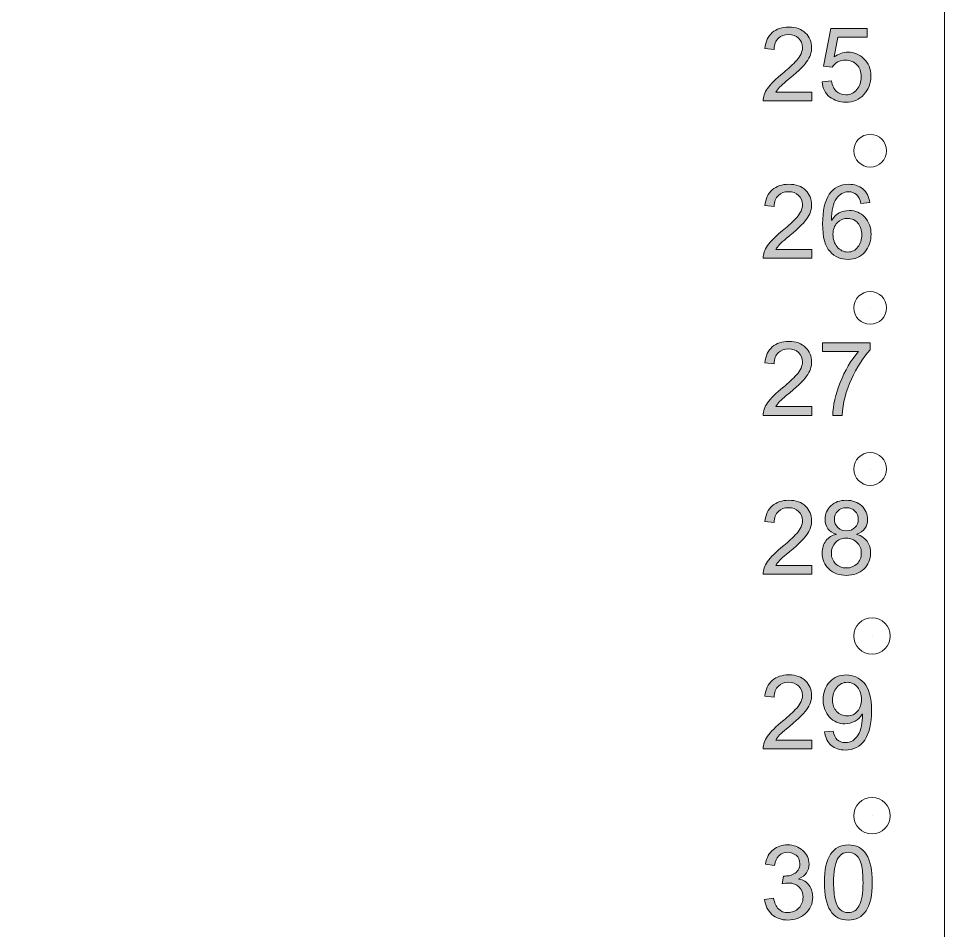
# Model space of a CAD drawing. Header units: inches. Extents: x -20 to 181, y -159 to -38.
# Drawn here: x 60.04 to 85.48, y -91.3 to -66.24 of the extents above; entities that cross this region are included whole.
import ezdxf

# ---------------------------------------------------------------- set-up
doc = ezdxf.new("R2010")
doc.units = ezdxf.units.IN
doc.header["$MEASUREMENT"] = 0
doc.layers.add('GRAPHIC', color=7, linetype='Continuous')
doc.layers.add('TEXT_NEUTRAL', color=7, linetype='Continuous')

# ---------------------------------------------------------------- blocks, each defined once
blk = doc.blocks.new('block 68')
at = {"layer": 'GRAPHIC', "lineweight": 0}
blk.add_lwpolyline([(83.437, -74.194), (83.437, -74.194)], dxfattribs=at)
blk.add_open_spline([(82.987, -74.194), (82.987, -73.946), (83.188, -73.745), (83.437, -73.745), (83.685, -73.745), (83.887, -73.946), (83.887, -74.194), (83.887, -74.443), (83.685, -74.644), (83.437, -74.644), (83.188, -74.644), (82.987, -74.443), (82.987, -74.194)], degree=3, knots=[0, 0, 0, 0, 1, 1, 1, 2, 2, 2, 3, 3, 3, 4, 4, 4, 4], dxfattribs=at)
blk = doc.blocks.new('block 69')
at = {"layer": 'GRAPHIC', "lineweight": 0}
blk.add_lwpolyline([(83.437, -69.876), (83.437, -69.876)], dxfattribs=at)
blk.add_open_spline([(82.987, -69.876), (82.987, -69.627), (83.188, -69.426), (83.437, -69.426), (83.685, -69.426), (83.887, -69.627), (83.887, -69.876), (83.887, -70.124), (83.685, -70.326), (83.437, -70.326), (83.188, -70.326), (82.987, -70.124), (82.987, -69.876)], degree=3, knots=[0, 0, 0, 0, 1, 1, 1, 2, 2, 2, 3, 3, 3, 4, 4, 4, 4], dxfattribs=at)
blk = doc.blocks.new('block 83')
at = {"layer": 'GRAPHIC', "lineweight": 0}
blk.add_lwpolyline([(83.437, -78.621), (83.437, -78.621)], dxfattribs=at)
blk.add_open_spline([(82.987, -78.621), (82.987, -78.373), (83.188, -78.171), (83.437, -78.171), (83.685, -78.171), (83.887, -78.373), (83.887, -78.621), (83.887, -78.87), (83.685, -79.071), (83.437, -79.071), (83.188, -79.071), (82.987, -78.87), (82.987, -78.621)], degree=3, knots=[0, 0, 0, 0, 1, 1, 1, 2, 2, 2, 3, 3, 3, 4, 4, 4, 4], dxfattribs=at)
blk = doc.blocks.new('block 84')
at = {"layer": 'GRAPHIC', "lineweight": 0}
blk.add_lwpolyline([(83.487, -83.208), (83.487, -83.208)], dxfattribs=at)
blk.add_open_spline([(82.987, -83.208), (82.987, -82.932), (83.211, -82.708), (83.487, -82.708), (83.763, -82.708), (83.987, -82.932), (83.987, -83.208), (83.987, -83.484), (83.763, -83.708), (83.487, -83.708), (83.211, -83.708), (82.987, -83.484), (82.987, -83.208)], degree=3, knots=[0, 0, 0, 0, 1, 1, 1, 2, 2, 2, 3, 3, 3, 4, 4, 4, 4], dxfattribs=at)
blk = doc.blocks.new('block 85')
at = {"layer": 'GRAPHIC', "lineweight": 0}
blk.add_lwpolyline([(83.487, -88.147), (83.487, -88.147)], dxfattribs=at)
blk.add_open_spline([(82.987, -88.147), (82.987, -87.871), (83.211, -87.647), (83.487, -87.647), (83.763, -87.647), (83.987, -87.871), (83.987, -88.147), (83.987, -88.423), (83.763, -88.647), (83.487, -88.647), (83.211, -88.647), (82.987, -88.423), (82.987, -88.147)], degree=3, knots=[0, 0, 0, 0, 1, 1, 1, 2, 2, 2, 3, 3, 3, 4, 4, 4, 4], dxfattribs=at)
blk = doc.blocks.new('block 111')
at = {"layer": 'GRAPHIC', "lineweight": 0}
blk.add_lwpolyline([(5.735, -40.715), (85.478, -40.715), (85.478, -138.459), (5.735, -138.459), (5.735, -40.715)], dxfattribs=at)
blk = doc.blocks.new('block 178')
at = {"layer": 'TEXT_NEUTRAL', "true_color": 0x1b1b19}
h = blk.add_hatch(color=250, dxfattribs=at)
h.dxf.hatch_style = 2
edge = h.paths.add_edge_path()
edge.add_spline(control_points=[(81.835, -81.51), (81.835, -81.51), (80.497, -81.51), (80.497, -81.51), (80.497, -81.396), (80.537, -81.28), (80.616, -81.164), (80.695, -81.047), (80.844, -80.901), (81.062, -80.726), (81.195, -80.619), (81.314, -80.507), (81.419, -80.39), (81.523, -80.273), (81.576, -80.155), (81.576, -80.037), (81.576, -79.935), (81.54, -79.85), (81.468, -79.784), (81.395, -79.717), (81.304, -79.684), (81.194, -79.684), (81.083, -79.684), (80.99, -79.718), (80.914, -79.787), (80.839, -79.855), (80.801, -79.957), (80.8, -80.093), (80.8, -80.093), (80.545, -80.064), (80.545, -80.064), (80.561, -79.875), (80.628, -79.73), (80.747, -79.63), (80.866, -79.53), (81.017, -79.48), (81.2, -79.48), (81.398, -79.48), (81.552, -79.535), (81.663, -79.645), (81.774, -79.754), (81.829, -79.887), (81.829, -80.042), (81.829, -80.172), (81.783, -80.303), (81.689, -80.436), (81.596, -80.568), (81.41, -80.746), (81.132, -80.968), (80.986, -81.085), (80.889, -81.185), (80.841, -81.27), (80.841, -81.27), (81.835, -81.27), (81.835, -81.27), (81.835, -81.27), (81.835, -81.51), (81.835, -81.51)], knot_values=[0, 0, 0, 0, 1, 1, 1, 2, 2, 2, 3, 3, 3, 4, 4, 4, 5, 5, 5, 6, 6, 6, 7, 7, 7, 8, 8, 8, 9, 9, 9, 10, 10, 10, 11, 11, 11, 12, 12, 12, 13, 13, 13, 14, 14, 14, 15, 15, 15, 16, 16, 16, 17, 17, 17, 18, 18, 18, 19, 19, 19, 19], degree=3, periodic=1)
h = blk.add_hatch(color=250, dxfattribs=at)
h.dxf.hatch_style = 2
edge = h.paths.add_edge_path()
edge.add_spline(control_points=[(83.069, -80.417), (83.321, -80.498), (83.448, -80.67), (83.448, -80.934), (83.448, -81.107), (83.386, -81.253), (83.262, -81.369), (83.138, -81.486), (82.978, -81.544), (82.783, -81.544), (82.587, -81.544), (82.427, -81.485), (82.303, -81.368), (82.179, -81.25), (82.118, -81.103), (82.118, -80.925), (82.118, -80.798), (82.152, -80.686), (82.222, -80.591), (82.291, -80.495), (82.385, -80.437), (82.502, -80.417), (82.502, -80.417), (82.502, -80.411), (82.502, -80.411), (82.3, -80.349), (82.199, -80.213), (82.199, -80.002), (82.199, -79.853), (82.252, -79.729), (82.359, -79.629), (82.465, -79.53), (82.605, -79.48), (82.778, -79.48), (82.953, -79.48), (83.095, -79.531), (83.203, -79.634), (83.311, -79.737), (83.365, -79.862), (83.365, -80.008), (83.365, -80.206), (83.266, -80.341), (83.069, -80.411), (83.069, -80.411), (83.069, -80.417), (83.069, -80.417)], knot_values=[0, 0, 0, 0, 1, 1, 1, 2, 2, 2, 3, 3, 3, 4, 4, 4, 5, 5, 5, 6, 6, 6, 7, 7, 7, 8, 8, 8, 9, 9, 9, 10, 10, 10, 11, 11, 11, 12, 12, 12, 13, 13, 13, 14, 14, 14, 15, 15, 15, 15], degree=3, periodic=1)
edge = h.paths.add_edge_path()
edge.add_spline(control_points=[(82.783, -81.34), (82.9, -81.34), (82.997, -81.303), (83.076, -81.227), (83.154, -81.152), (83.193, -81.054), (83.193, -80.934), (83.193, -80.813), (83.152, -80.715), (83.072, -80.637), (82.992, -80.56), (82.894, -80.522), (82.778, -80.522), (82.657, -80.522), (82.56, -80.561), (82.484, -80.641), (82.409, -80.72), (82.371, -80.816), (82.371, -80.928), (82.371, -81.045), (82.41, -81.143), (82.488, -81.222), (82.565, -81.301), (82.664, -81.34), (82.783, -81.34)], knot_values=[0, 0, 0, 0, 1, 1, 1, 2, 2, 2, 3, 3, 3, 4, 4, 4, 5, 5, 5, 6, 6, 6, 7, 7, 7, 8, 8, 8, 8], degree=3, periodic=1)
edge = h.paths.add_edge_path()
edge.add_spline(control_points=[(82.783, -80.319), (82.876, -80.319), (82.954, -80.29), (83.017, -80.23), (83.08, -80.171), (83.111, -80.097), (83.111, -80.008), (83.111, -79.917), (83.079, -79.84), (83.016, -79.778), (82.952, -79.715), (82.873, -79.684), (82.781, -79.684), (82.686, -79.684), (82.608, -79.715), (82.546, -79.776), (82.485, -79.838), (82.454, -79.91), (82.454, -79.994), (82.454, -80.094), (82.486, -80.173), (82.549, -80.232), (82.613, -80.29), (82.691, -80.319), (82.783, -80.319)], knot_values=[0, 0, 0, 0, 1, 1, 1, 2, 2, 2, 3, 3, 3, 4, 4, 4, 5, 5, 5, 6, 6, 6, 7, 7, 7, 8, 8, 8, 8], degree=3, periodic=1)
at = {"layer": 'TEXT_NEUTRAL', "lineweight": 0}
for points, knots in [([(81.835, -81.51), (81.835, -81.51), (80.497, -81.51), (80.497, -81.51), (80.497, -81.396), (80.537, -81.28), (80.616, -81.164), (80.695, -81.047), (80.844, -80.901), (81.062, -80.726), (81.195, -80.619), (81.314, -80.507), (81.419, -80.39), (81.523, -80.273), (81.576, -80.155), (81.576, -80.037), (81.576, -79.935), (81.54, -79.85), (81.468, -79.784), (81.395, -79.717), (81.304, -79.684), (81.194, -79.684), (81.083, -79.684), (80.99, -79.718), (80.914, -79.787), (80.839, -79.855), (80.801, -79.957), (80.8, -80.093), (80.8, -80.093), (80.545, -80.064), (80.545, -80.064), (80.561, -79.875), (80.628, -79.73), (80.747, -79.63), (80.866, -79.53), (81.017, -79.48), (81.2, -79.48), (81.398, -79.48), (81.552, -79.535), (81.663, -79.645), (81.774, -79.754), (81.829, -79.887), (81.829, -80.042), (81.829, -80.172), (81.783, -80.303), (81.689, -80.436), (81.596, -80.568), (81.41, -80.746), (81.132, -80.968), (80.986, -81.085), (80.889, -81.185), (80.841, -81.27), (80.841, -81.27), (81.835, -81.27), (81.835, -81.27), (81.835, -81.27), (81.835, -81.51), (81.835, -81.51)], [0, 0, 0, 0, 1, 1, 1, 2, 2, 2, 3, 3, 3, 4, 4, 4, 5, 5, 5, 6, 6, 6, 7, 7, 7, 8, 8, 8, 9, 9, 9, 10, 10, 10, 11, 11, 11, 12, 12, 12, 13, 13, 13, 14, 14, 14, 15, 15, 15, 16, 16, 16, 17, 17, 17, 18, 18, 18, 19, 19, 19, 19]), ([(83.069, -80.417), (83.321, -80.498), (83.448, -80.67), (83.448, -80.934), (83.448, -81.107), (83.386, -81.253), (83.262, -81.369), (83.138, -81.486), (82.978, -81.544), (82.783, -81.544), (82.587, -81.544), (82.427, -81.485), (82.303, -81.368), (82.179, -81.25), (82.118, -81.103), (82.118, -80.925), (82.118, -80.798), (82.152, -80.686), (82.222, -80.591), (82.291, -80.495), (82.385, -80.437), (82.502, -80.417), (82.502, -80.417), (82.502, -80.411), (82.502, -80.411), (82.3, -80.349), (82.199, -80.213), (82.199, -80.002), (82.199, -79.853), (82.252, -79.729), (82.359, -79.629), (82.465, -79.53), (82.605, -79.48), (82.778, -79.48), (82.953, -79.48), (83.095, -79.531), (83.203, -79.634), (83.311, -79.737), (83.365, -79.862), (83.365, -80.008), (83.365, -80.206), (83.266, -80.341), (83.069, -80.411), (83.069, -80.411), (83.069, -80.417), (83.069, -80.417)], [0, 0, 0, 0, 1, 1, 1, 2, 2, 2, 3, 3, 3, 4, 4, 4, 5, 5, 5, 6, 6, 6, 7, 7, 7, 8, 8, 8, 9, 9, 9, 10, 10, 10, 11, 11, 11, 12, 12, 12, 13, 13, 13, 14, 14, 14, 15, 15, 15, 15]), ([(82.783, -80.319), (82.876, -80.319), (82.954, -80.29), (83.017, -80.23), (83.08, -80.171), (83.111, -80.097), (83.111, -80.008), (83.111, -79.917), (83.079, -79.84), (83.016, -79.778), (82.952, -79.715), (82.873, -79.684), (82.781, -79.684), (82.686, -79.684), (82.608, -79.715), (82.546, -79.776), (82.485, -79.838), (82.454, -79.91), (82.454, -79.994), (82.454, -80.094), (82.486, -80.173), (82.549, -80.232), (82.613, -80.29), (82.691, -80.319), (82.783, -80.319)], [0, 0, 0, 0, 1, 1, 1, 2, 2, 2, 3, 3, 3, 4, 4, 4, 5, 5, 5, 6, 6, 6, 7, 7, 7, 8, 8, 8, 8]), ([(82.783, -81.34), (82.9, -81.34), (82.997, -81.303), (83.076, -81.227), (83.154, -81.152), (83.193, -81.054), (83.193, -80.934), (83.193, -80.813), (83.152, -80.715), (83.072, -80.637), (82.992, -80.56), (82.894, -80.522), (82.778, -80.522), (82.657, -80.522), (82.56, -80.561), (82.484, -80.641), (82.409, -80.72), (82.371, -80.816), (82.371, -80.928), (82.371, -81.045), (82.41, -81.143), (82.488, -81.222), (82.565, -81.301), (82.664, -81.34), (82.783, -81.34)], [0, 0, 0, 0, 1, 1, 1, 2, 2, 2, 3, 3, 3, 4, 4, 4, 5, 5, 5, 6, 6, 6, 7, 7, 7, 8, 8, 8, 8])]:
    blk.add_open_spline(points, degree=3, knots=knots, dxfattribs=at)
blk = doc.blocks.new('block 180')
at = {"layer": 'TEXT_NEUTRAL', "true_color": 0x1b1b19}
h = blk.add_hatch(color=250, dxfattribs=at)
h.dxf.hatch_style = 2
edge = h.paths.add_edge_path()
edge.add_spline(control_points=[(81.835, -77.147), (81.835, -77.147), (80.497, -77.147), (80.497, -77.147), (80.497, -77.033), (80.537, -76.918), (80.616, -76.801), (80.695, -76.684), (80.844, -76.538), (81.062, -76.363), (81.195, -76.256), (81.314, -76.144), (81.419, -76.027), (81.523, -75.91), (81.576, -75.792), (81.576, -75.674), (81.576, -75.572), (81.54, -75.488), (81.468, -75.421), (81.395, -75.354), (81.304, -75.321), (81.194, -75.321), (81.083, -75.321), (80.99, -75.355), (80.914, -75.424), (80.839, -75.492), (80.801, -75.594), (80.8, -75.73), (80.8, -75.73), (80.545, -75.701), (80.545, -75.701), (80.561, -75.512), (80.628, -75.367), (80.747, -75.267), (80.866, -75.167), (81.017, -75.117), (81.2, -75.117), (81.398, -75.117), (81.552, -75.172), (81.663, -75.282), (81.774, -75.391), (81.829, -75.524), (81.829, -75.679), (81.829, -75.809), (81.783, -75.94), (81.689, -76.073), (81.596, -76.206), (81.41, -76.383), (81.132, -76.605), (80.986, -76.722), (80.889, -76.823), (80.841, -76.907), (80.841, -76.907), (81.835, -76.907), (81.835, -76.907), (81.835, -76.907), (81.835, -77.147), (81.835, -77.147)], knot_values=[0, 0, 0, 0, 1, 1, 1, 2, 2, 2, 3, 3, 3, 4, 4, 4, 5, 5, 5, 6, 6, 6, 7, 7, 7, 8, 8, 8, 9, 9, 9, 10, 10, 10, 11, 11, 11, 12, 12, 12, 13, 13, 13, 14, 14, 14, 15, 15, 15, 16, 16, 16, 17, 17, 17, 18, 18, 18, 19, 19, 19, 19], degree=3, periodic=1)
h = blk.add_hatch(color=250, dxfattribs=at)
h.dxf.hatch_style = 2
edge = h.paths.add_edge_path()
edge.add_spline(control_points=[(83.435, -75.346), (83.236, -75.564), (83.065, -75.833), (82.919, -76.153), (82.774, -76.474), (82.689, -76.805), (82.663, -77.147), (82.663, -77.147), (82.409, -77.147), (82.409, -77.147), (82.416, -76.872), (82.484, -76.571), (82.613, -76.242), (82.742, -75.914), (82.909, -75.631), (83.115, -75.394), (83.115, -75.394), (82.127, -75.394), (82.127, -75.394), (82.127, -75.394), (82.127, -75.154), (82.127, -75.154), (82.127, -75.154), (83.435, -75.154), (83.435, -75.154), (83.435, -75.154), (83.435, -75.346), (83.435, -75.346)], knot_values=[0, 0, 0, 0, 1, 1, 1, 2, 2, 2, 3, 3, 3, 4, 4, 4, 5, 5, 5, 6, 6, 6, 7, 7, 7, 8, 8, 8, 9, 9, 9, 9], degree=3, periodic=1)
at = {"layer": 'TEXT_NEUTRAL', "lineweight": 0}
for points, knots in [([(81.835, -77.147), (81.835, -77.147), (80.497, -77.147), (80.497, -77.147), (80.497, -77.033), (80.537, -76.918), (80.616, -76.801), (80.695, -76.684), (80.844, -76.538), (81.062, -76.363), (81.195, -76.256), (81.314, -76.144), (81.419, -76.027), (81.523, -75.91), (81.576, -75.792), (81.576, -75.674), (81.576, -75.572), (81.54, -75.488), (81.468, -75.421), (81.395, -75.354), (81.304, -75.321), (81.194, -75.321), (81.083, -75.321), (80.99, -75.355), (80.914, -75.424), (80.839, -75.492), (80.801, -75.594), (80.8, -75.73), (80.8, -75.73), (80.545, -75.701), (80.545, -75.701), (80.561, -75.512), (80.628, -75.367), (80.747, -75.267), (80.866, -75.167), (81.017, -75.117), (81.2, -75.117), (81.398, -75.117), (81.552, -75.172), (81.663, -75.282), (81.774, -75.391), (81.829, -75.524), (81.829, -75.679), (81.829, -75.809), (81.783, -75.94), (81.689, -76.073), (81.596, -76.206), (81.41, -76.383), (81.132, -76.605), (80.986, -76.722), (80.889, -76.823), (80.841, -76.907), (80.841, -76.907), (81.835, -76.907), (81.835, -76.907), (81.835, -76.907), (81.835, -77.147), (81.835, -77.147)], [0, 0, 0, 0, 1, 1, 1, 2, 2, 2, 3, 3, 3, 4, 4, 4, 5, 5, 5, 6, 6, 6, 7, 7, 7, 8, 8, 8, 9, 9, 9, 10, 10, 10, 11, 11, 11, 12, 12, 12, 13, 13, 13, 14, 14, 14, 15, 15, 15, 16, 16, 16, 17, 17, 17, 18, 18, 18, 19, 19, 19, 19]), ([(83.435, -75.346), (83.236, -75.564), (83.065, -75.833), (82.919, -76.153), (82.774, -76.474), (82.689, -76.805), (82.663, -77.147), (82.663, -77.147), (82.409, -77.147), (82.409, -77.147), (82.416, -76.872), (82.484, -76.571), (82.613, -76.242), (82.742, -75.914), (82.909, -75.631), (83.115, -75.394), (83.115, -75.394), (82.127, -75.394), (82.127, -75.394), (82.127, -75.394), (82.127, -75.154), (82.127, -75.154), (82.127, -75.154), (83.435, -75.154), (83.435, -75.154), (83.435, -75.154), (83.435, -75.346), (83.435, -75.346)], [0, 0, 0, 0, 1, 1, 1, 2, 2, 2, 3, 3, 3, 4, 4, 4, 5, 5, 5, 6, 6, 6, 7, 7, 7, 8, 8, 8, 9, 9, 9, 9])]:
    blk.add_open_spline(points, degree=3, knots=knots, dxfattribs=at)
blk = doc.blocks.new('block 181')
at = {"layer": 'TEXT_NEUTRAL', "true_color": 0x1b1b19}
h = blk.add_hatch(color=250, dxfattribs=at)
h.dxf.hatch_style = 2
edge = h.paths.add_edge_path()
edge.add_spline(control_points=[(81.835, -72.828), (81.835, -72.828), (80.497, -72.828), (80.497, -72.828), (80.497, -72.714), (80.537, -72.599), (80.616, -72.482), (80.695, -72.366), (80.844, -72.22), (81.062, -72.044), (81.195, -71.937), (81.314, -71.826), (81.419, -71.708), (81.523, -71.591), (81.576, -71.474), (81.576, -71.355), (81.576, -71.253), (81.54, -71.169), (81.468, -71.102), (81.395, -71.035), (81.304, -71.002), (81.194, -71.002), (81.083, -71.002), (80.99, -71.036), (80.914, -71.105), (80.839, -71.173), (80.801, -71.276), (80.8, -71.411), (80.8, -71.411), (80.545, -71.383), (80.545, -71.383), (80.561, -71.193), (80.628, -71.049), (80.747, -70.948), (80.866, -70.848), (81.017, -70.798), (81.2, -70.798), (81.398, -70.798), (81.552, -70.853), (81.663, -70.963), (81.774, -71.073), (81.829, -71.205), (81.829, -71.361), (81.829, -71.49), (81.783, -71.621), (81.689, -71.754), (81.596, -71.887), (81.41, -72.064), (81.132, -72.287), (80.986, -72.403), (80.889, -72.504), (80.841, -72.588), (80.841, -72.588), (81.835, -72.588), (81.835, -72.588), (81.835, -72.588), (81.835, -72.828), (81.835, -72.828)], knot_values=[0, 0, 0, 0, 1, 1, 1, 2, 2, 2, 3, 3, 3, 4, 4, 4, 5, 5, 5, 6, 6, 6, 7, 7, 7, 8, 8, 8, 9, 9, 9, 10, 10, 10, 11, 11, 11, 12, 12, 12, 13, 13, 13, 14, 14, 14, 15, 15, 15, 16, 16, 16, 17, 17, 17, 18, 18, 18, 19, 19, 19, 19], degree=3, periodic=1)
h = blk.add_hatch(color=250, dxfattribs=at)
h.dxf.hatch_style = 2
edge = h.paths.add_edge_path()
edge.add_spline(control_points=[(82.38, -71.786), (82.494, -71.608), (82.656, -71.519), (82.866, -71.519), (83.031, -71.519), (83.172, -71.58), (83.288, -71.702), (83.404, -71.824), (83.461, -71.981), (83.461, -72.171), (83.461, -72.363), (83.404, -72.526), (83.288, -72.661), (83.173, -72.795), (83.02, -72.863), (82.829, -72.863), (82.635, -72.863), (82.47, -72.791), (82.333, -72.648), (82.197, -72.504), (82.129, -72.249), (82.129, -71.883), (82.129, -71.523), (82.191, -71.252), (82.314, -71.07), (82.438, -70.889), (82.617, -70.798), (82.851, -70.798), (83.003, -70.798), (83.131, -70.84), (83.235, -70.925), (83.34, -71.01), (83.404, -71.135), (83.427, -71.301), (83.427, -71.301), (83.179, -71.323), (83.179, -71.323), (83.134, -71.109), (83.02, -71.002), (82.837, -71.002), (82.71, -71.002), (82.602, -71.065), (82.511, -71.191), (82.42, -71.317), (82.374, -71.515), (82.374, -71.786), (82.374, -71.786), (82.38, -71.786), (82.38, -71.786)], knot_values=[0, 0, 0, 0, 1, 1, 1, 2, 2, 2, 3, 3, 3, 4, 4, 4, 5, 5, 5, 6, 6, 6, 7, 7, 7, 8, 8, 8, 9, 9, 9, 10, 10, 10, 11, 11, 11, 12, 12, 12, 13, 13, 13, 14, 14, 14, 15, 15, 15, 16, 16, 16, 16], degree=3, periodic=1)
edge = h.paths.add_edge_path()
edge.add_spline(control_points=[(82.823, -72.659), (82.937, -72.659), (83.03, -72.613), (83.1, -72.521), (83.171, -72.429), (83.206, -72.318), (83.206, -72.187), (83.206, -72.057), (83.171, -71.949), (83.1, -71.863), (83.03, -71.778), (82.934, -71.735), (82.815, -71.735), (82.706, -71.735), (82.611, -71.775), (82.533, -71.856), (82.454, -71.936), (82.414, -72.042), (82.414, -72.174), (82.414, -72.308), (82.453, -72.422), (82.531, -72.517), (82.608, -72.611), (82.706, -72.659), (82.823, -72.659)], knot_values=[0, 0, 0, 0, 1, 1, 1, 2, 2, 2, 3, 3, 3, 4, 4, 4, 5, 5, 5, 6, 6, 6, 7, 7, 7, 8, 8, 8, 8], degree=3, periodic=1)
at = {"layer": 'TEXT_NEUTRAL', "lineweight": 0}
for points, knots in [([(81.835, -72.828), (81.835, -72.828), (80.497, -72.828), (80.497, -72.828), (80.497, -72.714), (80.537, -72.599), (80.616, -72.482), (80.695, -72.366), (80.844, -72.22), (81.062, -72.044), (81.195, -71.937), (81.314, -71.826), (81.419, -71.708), (81.523, -71.591), (81.576, -71.474), (81.576, -71.355), (81.576, -71.253), (81.54, -71.169), (81.468, -71.102), (81.395, -71.035), (81.304, -71.002), (81.194, -71.002), (81.083, -71.002), (80.99, -71.036), (80.914, -71.105), (80.839, -71.173), (80.801, -71.276), (80.8, -71.411), (80.8, -71.411), (80.545, -71.383), (80.545, -71.383), (80.561, -71.193), (80.628, -71.049), (80.747, -70.948), (80.866, -70.848), (81.017, -70.798), (81.2, -70.798), (81.398, -70.798), (81.552, -70.853), (81.663, -70.963), (81.774, -71.073), (81.829, -71.205), (81.829, -71.361), (81.829, -71.49), (81.783, -71.621), (81.689, -71.754), (81.596, -71.887), (81.41, -72.064), (81.132, -72.287), (80.986, -72.403), (80.889, -72.504), (80.841, -72.588), (80.841, -72.588), (81.835, -72.588), (81.835, -72.588), (81.835, -72.588), (81.835, -72.828), (81.835, -72.828)], [0, 0, 0, 0, 1, 1, 1, 2, 2, 2, 3, 3, 3, 4, 4, 4, 5, 5, 5, 6, 6, 6, 7, 7, 7, 8, 8, 8, 9, 9, 9, 10, 10, 10, 11, 11, 11, 12, 12, 12, 13, 13, 13, 14, 14, 14, 15, 15, 15, 16, 16, 16, 17, 17, 17, 18, 18, 18, 19, 19, 19, 19]), ([(82.38, -71.786), (82.494, -71.608), (82.656, -71.519), (82.866, -71.519), (83.031, -71.519), (83.172, -71.58), (83.288, -71.702), (83.404, -71.824), (83.461, -71.981), (83.461, -72.171), (83.461, -72.363), (83.404, -72.526), (83.288, -72.661), (83.173, -72.795), (83.02, -72.863), (82.829, -72.863), (82.635, -72.863), (82.47, -72.791), (82.333, -72.648), (82.197, -72.504), (82.129, -72.249), (82.129, -71.883), (82.129, -71.523), (82.191, -71.252), (82.314, -71.07), (82.438, -70.889), (82.617, -70.798), (82.851, -70.798), (83.003, -70.798), (83.131, -70.84), (83.235, -70.925), (83.34, -71.01), (83.404, -71.135), (83.427, -71.301), (83.427, -71.301), (83.179, -71.323), (83.179, -71.323), (83.134, -71.109), (83.02, -71.002), (82.837, -71.002), (82.71, -71.002), (82.602, -71.065), (82.511, -71.191), (82.42, -71.317), (82.374, -71.515), (82.374, -71.786), (82.374, -71.786), (82.38, -71.786), (82.38, -71.786)], [0, 0, 0, 0, 1, 1, 1, 2, 2, 2, 3, 3, 3, 4, 4, 4, 5, 5, 5, 6, 6, 6, 7, 7, 7, 8, 8, 8, 9, 9, 9, 10, 10, 10, 11, 11, 11, 12, 12, 12, 13, 13, 13, 14, 14, 14, 15, 15, 15, 16, 16, 16, 16]), ([(82.823, -72.659), (82.937, -72.659), (83.03, -72.613), (83.1, -72.521), (83.171, -72.429), (83.206, -72.318), (83.206, -72.187), (83.206, -72.057), (83.171, -71.949), (83.1, -71.863), (83.03, -71.778), (82.934, -71.735), (82.815, -71.735), (82.706, -71.735), (82.611, -71.775), (82.533, -71.856), (82.454, -71.936), (82.414, -72.042), (82.414, -72.174), (82.414, -72.308), (82.453, -72.422), (82.531, -72.517), (82.608, -72.611), (82.706, -72.659), (82.823, -72.659)], [0, 0, 0, 0, 1, 1, 1, 2, 2, 2, 3, 3, 3, 4, 4, 4, 5, 5, 5, 6, 6, 6, 7, 7, 7, 8, 8, 8, 8])]:
    blk.add_open_spline(points, degree=3, knots=knots, dxfattribs=at)
blk = doc.blocks.new('block 182')
at = {"layer": 'TEXT_NEUTRAL', "true_color": 0x1b1b19}
h = blk.add_hatch(color=250, dxfattribs=at)
h.dxf.hatch_style = 2
edge = h.paths.add_edge_path()
edge.add_spline(control_points=[(81.835, -68.509), (81.835, -68.509), (80.497, -68.509), (80.497, -68.509), (80.497, -68.395), (80.537, -68.28), (80.616, -68.163), (80.695, -68.047), (80.844, -67.901), (81.062, -67.725), (81.195, -67.619), (81.314, -67.507), (81.419, -67.39), (81.523, -67.273), (81.576, -67.155), (81.576, -67.036), (81.576, -66.934), (81.54, -66.85), (81.468, -66.783), (81.395, -66.717), (81.304, -66.683), (81.194, -66.683), (81.083, -66.683), (80.99, -66.718), (80.914, -66.786), (80.839, -66.854), (80.801, -66.957), (80.8, -67.093), (80.8, -67.093), (80.545, -67.064), (80.545, -67.064), (80.561, -66.874), (80.628, -66.73), (80.747, -66.63), (80.866, -66.53), (81.017, -66.479), (81.2, -66.479), (81.398, -66.479), (81.552, -66.534), (81.663, -66.644), (81.774, -66.754), (81.829, -66.887), (81.829, -67.042), (81.829, -67.171), (81.783, -67.302), (81.689, -67.435), (81.596, -67.568), (81.41, -67.745), (81.132, -67.968), (80.986, -68.084), (80.889, -68.185), (80.841, -68.27), (80.841, -68.27), (81.835, -68.27), (81.835, -68.27), (81.835, -68.27), (81.835, -68.509), (81.835, -68.509)], knot_values=[0, 0, 0, 0, 1, 1, 1, 2, 2, 2, 3, 3, 3, 4, 4, 4, 5, 5, 5, 6, 6, 6, 7, 7, 7, 8, 8, 8, 9, 9, 9, 10, 10, 10, 11, 11, 11, 12, 12, 12, 13, 13, 13, 14, 14, 14, 15, 15, 15, 16, 16, 16, 17, 17, 17, 18, 18, 18, 19, 19, 19, 19], degree=3, periodic=1)
h = blk.add_hatch(color=250, dxfattribs=at)
h.dxf.hatch_style = 2
edge = h.paths.add_edge_path()
edge.add_spline(control_points=[(82.444, -67.295), (82.567, -67.211), (82.694, -67.169), (82.827, -67.169), (82.995, -67.169), (83.141, -67.228), (83.266, -67.347), (83.391, -67.466), (83.454, -67.625), (83.454, -67.823), (83.454, -68.023), (83.39, -68.194), (83.263, -68.334), (83.137, -68.474), (82.97, -68.544), (82.765, -68.544), (82.597, -68.544), (82.451, -68.496), (82.328, -68.401), (82.205, -68.306), (82.134, -68.165), (82.116, -67.979), (82.116, -67.979), (82.375, -67.96), (82.375, -67.96), (82.396, -68.087), (82.441, -68.183), (82.51, -68.245), (82.579, -68.308), (82.664, -68.34), (82.765, -68.34), (82.89, -68.34), (82.992, -68.292), (83.071, -68.197), (83.149, -68.102), (83.188, -67.985), (83.188, -67.847), (83.188, -67.705), (83.148, -67.593), (83.068, -67.512), (82.988, -67.43), (82.885, -67.389), (82.759, -67.389), (82.6, -67.389), (82.478, -67.454), (82.393, -67.583), (82.393, -67.583), (82.158, -67.556), (82.158, -67.556), (82.158, -67.556), (82.355, -66.517), (82.355, -66.517), (82.355, -66.517), (83.357, -66.517), (83.357, -66.517), (83.357, -66.517), (83.357, -66.756), (83.357, -66.756), (83.357, -66.756), (82.552, -66.756), (82.552, -66.756), (82.552, -66.756), (82.444, -67.295), (82.444, -67.295)], knot_values=[0, 0, 0, 0, 1, 1, 1, 2, 2, 2, 3, 3, 3, 4, 4, 4, 5, 5, 5, 6, 6, 6, 7, 7, 7, 8, 8, 8, 9, 9, 9, 10, 10, 10, 11, 11, 11, 12, 12, 12, 13, 13, 13, 14, 14, 14, 15, 15, 15, 16, 16, 16, 17, 17, 17, 18, 18, 18, 19, 19, 19, 20, 20, 20, 21, 21, 21, 21], degree=3, periodic=1)
at = {"layer": 'TEXT_NEUTRAL', "lineweight": 0}
for points, knots in [([(81.835, -68.509), (81.835, -68.509), (80.497, -68.509), (80.497, -68.509), (80.497, -68.395), (80.537, -68.28), (80.616, -68.163), (80.695, -68.047), (80.844, -67.901), (81.062, -67.725), (81.195, -67.619), (81.314, -67.507), (81.419, -67.39), (81.523, -67.273), (81.576, -67.155), (81.576, -67.036), (81.576, -66.934), (81.54, -66.85), (81.468, -66.783), (81.395, -66.717), (81.304, -66.683), (81.194, -66.683), (81.083, -66.683), (80.99, -66.718), (80.914, -66.786), (80.839, -66.854), (80.801, -66.957), (80.8, -67.093), (80.8, -67.093), (80.545, -67.064), (80.545, -67.064), (80.561, -66.874), (80.628, -66.73), (80.747, -66.63), (80.866, -66.53), (81.017, -66.479), (81.2, -66.479), (81.398, -66.479), (81.552, -66.534), (81.663, -66.644), (81.774, -66.754), (81.829, -66.887), (81.829, -67.042), (81.829, -67.171), (81.783, -67.302), (81.689, -67.435), (81.596, -67.568), (81.41, -67.745), (81.132, -67.968), (80.986, -68.084), (80.889, -68.185), (80.841, -68.27), (80.841, -68.27), (81.835, -68.27), (81.835, -68.27), (81.835, -68.27), (81.835, -68.509), (81.835, -68.509)], [0, 0, 0, 0, 1, 1, 1, 2, 2, 2, 3, 3, 3, 4, 4, 4, 5, 5, 5, 6, 6, 6, 7, 7, 7, 8, 8, 8, 9, 9, 9, 10, 10, 10, 11, 11, 11, 12, 12, 12, 13, 13, 13, 14, 14, 14, 15, 15, 15, 16, 16, 16, 17, 17, 17, 18, 18, 18, 19, 19, 19, 19]), ([(82.444, -67.295), (82.567, -67.211), (82.694, -67.169), (82.827, -67.169), (82.995, -67.169), (83.141, -67.228), (83.266, -67.347), (83.391, -67.466), (83.454, -67.625), (83.454, -67.823), (83.454, -68.023), (83.39, -68.194), (83.263, -68.334), (83.137, -68.474), (82.97, -68.544), (82.765, -68.544), (82.597, -68.544), (82.451, -68.496), (82.328, -68.401), (82.205, -68.306), (82.134, -68.165), (82.116, -67.979), (82.116, -67.979), (82.375, -67.96), (82.375, -67.96), (82.396, -68.087), (82.441, -68.183), (82.51, -68.245), (82.579, -68.308), (82.664, -68.34), (82.765, -68.34), (82.89, -68.34), (82.992, -68.292), (83.071, -68.197), (83.149, -68.102), (83.188, -67.985), (83.188, -67.847), (83.188, -67.705), (83.148, -67.593), (83.068, -67.512), (82.988, -67.43), (82.885, -67.389), (82.759, -67.389), (82.6, -67.389), (82.478, -67.454), (82.393, -67.583), (82.393, -67.583), (82.158, -67.556), (82.158, -67.556), (82.158, -67.556), (82.355, -66.517), (82.355, -66.517), (82.355, -66.517), (83.357, -66.517), (83.357, -66.517), (83.357, -66.517), (83.357, -66.756), (83.357, -66.756), (83.357, -66.756), (82.552, -66.756), (82.552, -66.756), (82.552, -66.756), (82.444, -67.295), (82.444, -67.295)], [0, 0, 0, 0, 1, 1, 1, 2, 2, 2, 3, 3, 3, 4, 4, 4, 5, 5, 5, 6, 6, 6, 7, 7, 7, 8, 8, 8, 9, 9, 9, 10, 10, 10, 11, 11, 11, 12, 12, 12, 13, 13, 13, 14, 14, 14, 15, 15, 15, 16, 16, 16, 17, 17, 17, 18, 18, 18, 19, 19, 19, 20, 20, 20, 21, 21, 21, 21])]:
    blk.add_open_spline(points, degree=3, knots=knots, dxfattribs=at)
blk = doc.blocks.new('block 194')
at = {"layer": 'TEXT_NEUTRAL', "true_color": 0x1b1b19}
h = blk.add_hatch(color=250, dxfattribs=at)
h.dxf.hatch_style = 2
edge = h.paths.add_edge_path()
edge.add_spline(control_points=[(81.479, -89.886), (81.604, -89.91), (81.699, -89.97), (81.762, -90.067), (81.826, -90.164), (81.858, -90.269), (81.858, -90.383), (81.858, -90.567), (81.791, -90.718), (81.658, -90.836), (81.524, -90.954), (81.364, -91.013), (81.177, -91.013), (80.999, -91.013), (80.852, -90.961), (80.737, -90.857), (80.621, -90.753), (80.553, -90.616), (80.534, -90.445), (80.534, -90.445), (80.782, -90.411), (80.782, -90.411), (80.807, -90.544), (80.852, -90.644), (80.918, -90.71), (80.983, -90.776), (81.07, -90.809), (81.177, -90.809), (81.293, -90.809), (81.391, -90.768), (81.472, -90.687), (81.552, -90.606), (81.592, -90.506), (81.592, -90.389), (81.592, -90.276), (81.556, -90.182), (81.483, -90.108), (81.41, -90.033), (81.314, -89.996), (81.197, -89.996), (81.149, -89.996), (81.091, -90.005), (81.022, -90.022), (81.022, -90.022), (81.051, -89.805), (81.051, -89.805), (81.117, -89.805), (81.169, -89.801), (81.208, -89.795), (81.246, -89.788), (81.29, -89.773), (81.337, -89.748), (81.385, -89.723), (81.425, -89.688), (81.456, -89.641), (81.487, -89.595), (81.503, -89.537), (81.503, -89.468), (81.503, -89.368), (81.469, -89.291), (81.403, -89.235), (81.336, -89.18), (81.259, -89.153), (81.172, -89.153), (81.072, -89.153), (80.99, -89.184), (80.927, -89.248), (80.864, -89.311), (80.825, -89.402), (80.808, -89.519), (80.808, -89.519), (80.56, -89.474), (80.56, -89.474), (80.592, -89.298), (80.663, -89.167), (80.773, -89.08), (80.883, -88.992), (81.014, -88.949), (81.166, -88.949), (81.335, -88.949), (81.475, -89), (81.587, -89.101), (81.7, -89.202), (81.756, -89.327), (81.756, -89.474), (81.756, -89.662), (81.664, -89.798), (81.479, -89.88), (81.479, -89.88), (81.479, -89.886), (81.479, -89.886)], knot_values=[0, 0, 0, 0, 1, 1, 1, 2, 2, 2, 3, 3, 3, 4, 4, 4, 5, 5, 5, 6, 6, 6, 7, 7, 7, 8, 8, 8, 9, 9, 9, 10, 10, 10, 11, 11, 11, 12, 12, 12, 13, 13, 13, 14, 14, 14, 15, 15, 15, 16, 16, 16, 17, 17, 17, 18, 18, 18, 19, 19, 19, 20, 20, 20, 21, 21, 21, 22, 22, 22, 23, 23, 23, 24, 24, 24, 25, 25, 25, 26, 26, 26, 27, 27, 27, 28, 28, 28, 29, 29, 29, 30, 30, 30, 30], degree=3, periodic=1)
h = blk.add_hatch(color=250, dxfattribs=at)
h.dxf.hatch_style = 2
edge = h.paths.add_edge_path()
edge.add_spline(control_points=[(82.836, -88.949), (83.275, -88.949), (83.494, -89.293), (83.494, -89.982), (83.494, -90.33), (83.438, -90.589), (83.324, -90.759), (83.211, -90.928), (83.048, -91.013), (82.836, -91.013), (82.398, -91.013), (82.178, -90.669), (82.178, -89.982), (82.178, -89.634), (82.235, -89.375), (82.349, -89.204), (82.462, -89.034), (82.625, -88.949), (82.836, -88.949)], knot_values=[0, 0, 0, 0, 1, 1, 1, 2, 2, 2, 3, 3, 3, 4, 4, 4, 5, 5, 5, 6, 6, 6, 6], degree=3, periodic=1)
edge = h.paths.add_edge_path()
edge.add_spline(control_points=[(82.836, -90.809), (82.969, -90.809), (83.07, -90.745), (83.138, -90.615), (83.206, -90.486), (83.24, -90.275), (83.24, -89.982), (83.24, -89.778), (83.225, -89.618), (83.195, -89.501), (83.165, -89.384), (83.12, -89.296), (83.06, -89.239), (83, -89.181), (82.924, -89.153), (82.833, -89.153), (82.7, -89.153), (82.6, -89.218), (82.533, -89.35), (82.466, -89.481), (82.432, -89.692), (82.432, -89.982), (82.432, -90.183), (82.447, -90.343), (82.477, -90.46), (82.508, -90.578), (82.553, -90.666), (82.613, -90.723), (82.672, -90.78), (82.747, -90.809), (82.836, -90.809)], knot_values=[0, 0, 0, 0, 1, 1, 1, 2, 2, 2, 3, 3, 3, 4, 4, 4, 5, 5, 5, 6, 6, 6, 7, 7, 7, 8, 8, 8, 9, 9, 9, 10, 10, 10, 10], degree=3, periodic=1)
at = {"layer": 'TEXT_NEUTRAL', "lineweight": 0}
for points, knots in [([(81.479, -89.886), (81.604, -89.91), (81.699, -89.97), (81.762, -90.067), (81.826, -90.164), (81.858, -90.269), (81.858, -90.383), (81.858, -90.567), (81.791, -90.718), (81.658, -90.836), (81.524, -90.954), (81.364, -91.013), (81.177, -91.013), (80.999, -91.013), (80.852, -90.961), (80.737, -90.857), (80.621, -90.753), (80.553, -90.616), (80.534, -90.445), (80.534, -90.445), (80.782, -90.411), (80.782, -90.411), (80.807, -90.544), (80.852, -90.644), (80.918, -90.71), (80.983, -90.776), (81.07, -90.809), (81.177, -90.809), (81.293, -90.809), (81.391, -90.768), (81.472, -90.687), (81.552, -90.606), (81.592, -90.506), (81.592, -90.389), (81.592, -90.276), (81.556, -90.182), (81.483, -90.108), (81.41, -90.033), (81.314, -89.996), (81.197, -89.996), (81.149, -89.996), (81.091, -90.005), (81.022, -90.022), (81.022, -90.022), (81.051, -89.805), (81.051, -89.805), (81.117, -89.805), (81.169, -89.801), (81.208, -89.795), (81.246, -89.788), (81.29, -89.773), (81.337, -89.748), (81.385, -89.723), (81.425, -89.688), (81.456, -89.641), (81.487, -89.595), (81.503, -89.537), (81.503, -89.468), (81.503, -89.368), (81.469, -89.291), (81.403, -89.235), (81.336, -89.18), (81.259, -89.153), (81.172, -89.153), (81.072, -89.153), (80.99, -89.184), (80.927, -89.248), (80.864, -89.311), (80.825, -89.402), (80.808, -89.519), (80.808, -89.519), (80.56, -89.474), (80.56, -89.474), (80.592, -89.298), (80.663, -89.167), (80.773, -89.08), (80.883, -88.992), (81.014, -88.949), (81.166, -88.949), (81.335, -88.949), (81.475, -89), (81.587, -89.101), (81.7, -89.202), (81.756, -89.327), (81.756, -89.474), (81.756, -89.662), (81.664, -89.798), (81.479, -89.88), (81.479, -89.88), (81.479, -89.886), (81.479, -89.886)], [0, 0, 0, 0, 1, 1, 1, 2, 2, 2, 3, 3, 3, 4, 4, 4, 5, 5, 5, 6, 6, 6, 7, 7, 7, 8, 8, 8, 9, 9, 9, 10, 10, 10, 11, 11, 11, 12, 12, 12, 13, 13, 13, 14, 14, 14, 15, 15, 15, 16, 16, 16, 17, 17, 17, 18, 18, 18, 19, 19, 19, 20, 20, 20, 21, 21, 21, 22, 22, 22, 23, 23, 23, 24, 24, 24, 25, 25, 25, 26, 26, 26, 27, 27, 27, 28, 28, 28, 29, 29, 29, 30, 30, 30, 30]), ([(82.836, -88.949), (83.275, -88.949), (83.494, -89.293), (83.494, -89.982), (83.494, -90.33), (83.438, -90.589), (83.324, -90.759), (83.211, -90.928), (83.048, -91.013), (82.836, -91.013), (82.398, -91.013), (82.178, -90.669), (82.178, -89.982), (82.178, -89.634), (82.235, -89.375), (82.349, -89.204), (82.462, -89.034), (82.625, -88.949), (82.836, -88.949)], [0, 0, 0, 0, 1, 1, 1, 2, 2, 2, 3, 3, 3, 4, 4, 4, 5, 5, 5, 6, 6, 6, 6]), ([(82.836, -90.809), (82.969, -90.809), (83.07, -90.745), (83.138, -90.615), (83.206, -90.486), (83.24, -90.275), (83.24, -89.982), (83.24, -89.778), (83.225, -89.618), (83.195, -89.501), (83.165, -89.384), (83.12, -89.296), (83.06, -89.239), (83, -89.181), (82.924, -89.153), (82.833, -89.153), (82.7, -89.153), (82.6, -89.218), (82.533, -89.35), (82.466, -89.481), (82.432, -89.692), (82.432, -89.982), (82.432, -90.183), (82.447, -90.343), (82.477, -90.46), (82.508, -90.578), (82.553, -90.666), (82.613, -90.723), (82.672, -90.78), (82.747, -90.809), (82.836, -90.809)], [0, 0, 0, 0, 1, 1, 1, 2, 2, 2, 3, 3, 3, 4, 4, 4, 5, 5, 5, 6, 6, 6, 7, 7, 7, 8, 8, 8, 9, 9, 9, 10, 10, 10, 10])]:
    blk.add_open_spline(points, degree=3, knots=knots, dxfattribs=at)
blk = doc.blocks.new('block 195')
at = {"layer": 'TEXT_NEUTRAL', "true_color": 0x1b1b19}
h = blk.add_hatch(color=250, dxfattribs=at)
h.dxf.hatch_style = 2
edge = h.paths.add_edge_path()
edge.add_spline(control_points=[(81.835, -86.308), (81.835, -86.308), (80.497, -86.308), (80.497, -86.308), (80.497, -86.194), (80.537, -86.078), (80.616, -85.962), (80.695, -85.845), (80.844, -85.699), (81.062, -85.524), (81.195, -85.417), (81.314, -85.305), (81.419, -85.188), (81.523, -85.071), (81.576, -84.953), (81.576, -84.835), (81.576, -84.733), (81.54, -84.648), (81.468, -84.582), (81.395, -84.515), (81.304, -84.482), (81.194, -84.482), (81.083, -84.482), (80.99, -84.516), (80.914, -84.585), (80.839, -84.653), (80.801, -84.755), (80.8, -84.891), (80.8, -84.891), (80.545, -84.862), (80.545, -84.862), (80.561, -84.673), (80.628, -84.528), (80.747, -84.428), (80.866, -84.328), (81.017, -84.278), (81.2, -84.278), (81.398, -84.278), (81.552, -84.333), (81.663, -84.443), (81.774, -84.552), (81.829, -84.685), (81.829, -84.84), (81.829, -84.97), (81.783, -85.101), (81.689, -85.234), (81.596, -85.366), (81.41, -85.544), (81.132, -85.766), (80.986, -85.883), (80.889, -85.983), (80.841, -86.068), (80.841, -86.068), (81.835, -86.068), (81.835, -86.068), (81.835, -86.068), (81.835, -86.308), (81.835, -86.308)], knot_values=[0, 0, 0, 0, 1, 1, 1, 2, 2, 2, 3, 3, 3, 4, 4, 4, 5, 5, 5, 6, 6, 6, 7, 7, 7, 8, 8, 8, 9, 9, 9, 10, 10, 10, 11, 11, 11, 12, 12, 12, 13, 13, 13, 14, 14, 14, 15, 15, 15, 16, 16, 16, 17, 17, 17, 18, 18, 18, 19, 19, 19, 19], degree=3, periodic=1)
h = blk.add_hatch(color=250, dxfattribs=at)
h.dxf.hatch_style = 2
edge = h.paths.add_edge_path()
edge.add_spline(control_points=[(83.221, -85.357), (83.172, -85.436), (83.105, -85.5), (83.02, -85.548), (82.935, -85.597), (82.843, -85.621), (82.744, -85.621), (82.578, -85.621), (82.436, -85.561), (82.32, -85.439), (82.204, -85.317), (82.146, -85.158), (82.146, -84.961), (82.146, -84.761), (82.205, -84.597), (82.324, -84.469), (82.442, -84.342), (82.595, -84.278), (82.781, -84.278), (82.969, -84.278), (83.131, -84.351), (83.268, -84.497), (83.405, -84.643), (83.473, -84.896), (83.473, -85.255), (83.473, -85.62), (83.41, -85.892), (83.286, -86.072), (83.161, -86.252), (82.982, -86.342), (82.749, -86.342), (82.598, -86.342), (82.471, -86.301), (82.369, -86.217), (82.267, -86.134), (82.205, -86.008), (82.183, -85.839), (82.183, -85.839), (82.42, -85.82), (82.42, -85.82), (82.458, -86.032), (82.569, -86.138), (82.755, -86.138), (82.907, -86.138), (83.024, -86.069), (83.105, -85.929), (83.186, -85.79), (83.226, -85.599), (83.226, -85.357), (83.226, -85.357), (83.221, -85.357), (83.221, -85.357)], knot_values=[0, 0, 0, 0, 1, 1, 1, 2, 2, 2, 3, 3, 3, 4, 4, 4, 5, 5, 5, 6, 6, 6, 7, 7, 7, 8, 8, 8, 9, 9, 9, 10, 10, 10, 11, 11, 11, 12, 12, 12, 13, 13, 13, 14, 14, 14, 15, 15, 15, 16, 16, 16, 17, 17, 17, 17], degree=3, periodic=1)
edge = h.paths.add_edge_path()
edge.add_spline(control_points=[(82.803, -85.405), (82.924, -85.405), (83.021, -85.362), (83.092, -85.276), (83.163, -85.19), (83.199, -85.082), (83.199, -84.95), (83.199, -84.817), (83.162, -84.706), (83.089, -84.616), (83.016, -84.527), (82.923, -84.482), (82.809, -84.482), (82.694, -84.482), (82.597, -84.529), (82.518, -84.624), (82.439, -84.72), (82.399, -84.835), (82.399, -84.97), (82.399, -85.097), (82.438, -85.202), (82.516, -85.283), (82.594, -85.364), (82.689, -85.405), (82.803, -85.405)], knot_values=[0, 0, 0, 0, 1, 1, 1, 2, 2, 2, 3, 3, 3, 4, 4, 4, 5, 5, 5, 6, 6, 6, 7, 7, 7, 8, 8, 8, 8], degree=3, periodic=1)
at = {"layer": 'TEXT_NEUTRAL', "lineweight": 0}
for points, knots in [([(81.835, -86.308), (81.835, -86.308), (80.497, -86.308), (80.497, -86.308), (80.497, -86.194), (80.537, -86.078), (80.616, -85.962), (80.695, -85.845), (80.844, -85.699), (81.062, -85.524), (81.195, -85.417), (81.314, -85.305), (81.419, -85.188), (81.523, -85.071), (81.576, -84.953), (81.576, -84.835), (81.576, -84.733), (81.54, -84.648), (81.468, -84.582), (81.395, -84.515), (81.304, -84.482), (81.194, -84.482), (81.083, -84.482), (80.99, -84.516), (80.914, -84.585), (80.839, -84.653), (80.801, -84.755), (80.8, -84.891), (80.8, -84.891), (80.545, -84.862), (80.545, -84.862), (80.561, -84.673), (80.628, -84.528), (80.747, -84.428), (80.866, -84.328), (81.017, -84.278), (81.2, -84.278), (81.398, -84.278), (81.552, -84.333), (81.663, -84.443), (81.774, -84.552), (81.829, -84.685), (81.829, -84.84), (81.829, -84.97), (81.783, -85.101), (81.689, -85.234), (81.596, -85.366), (81.41, -85.544), (81.132, -85.766), (80.986, -85.883), (80.889, -85.983), (80.841, -86.068), (80.841, -86.068), (81.835, -86.068), (81.835, -86.068), (81.835, -86.068), (81.835, -86.308), (81.835, -86.308)], [0, 0, 0, 0, 1, 1, 1, 2, 2, 2, 3, 3, 3, 4, 4, 4, 5, 5, 5, 6, 6, 6, 7, 7, 7, 8, 8, 8, 9, 9, 9, 10, 10, 10, 11, 11, 11, 12, 12, 12, 13, 13, 13, 14, 14, 14, 15, 15, 15, 16, 16, 16, 17, 17, 17, 18, 18, 18, 19, 19, 19, 19]), ([(83.221, -85.357), (83.172, -85.436), (83.105, -85.5), (83.02, -85.548), (82.935, -85.597), (82.843, -85.621), (82.744, -85.621), (82.578, -85.621), (82.436, -85.561), (82.32, -85.439), (82.204, -85.317), (82.146, -85.158), (82.146, -84.961), (82.146, -84.761), (82.205, -84.597), (82.324, -84.469), (82.442, -84.342), (82.595, -84.278), (82.781, -84.278), (82.969, -84.278), (83.131, -84.351), (83.268, -84.497), (83.405, -84.643), (83.473, -84.896), (83.473, -85.255), (83.473, -85.62), (83.41, -85.892), (83.286, -86.072), (83.161, -86.252), (82.982, -86.342), (82.749, -86.342), (82.598, -86.342), (82.471, -86.301), (82.369, -86.217), (82.267, -86.134), (82.205, -86.008), (82.183, -85.839), (82.183, -85.839), (82.42, -85.82), (82.42, -85.82), (82.458, -86.032), (82.569, -86.138), (82.755, -86.138), (82.907, -86.138), (83.024, -86.069), (83.105, -85.929), (83.186, -85.79), (83.226, -85.599), (83.226, -85.357), (83.226, -85.357), (83.221, -85.357), (83.221, -85.357)], [0, 0, 0, 0, 1, 1, 1, 2, 2, 2, 3, 3, 3, 4, 4, 4, 5, 5, 5, 6, 6, 6, 7, 7, 7, 8, 8, 8, 9, 9, 9, 10, 10, 10, 11, 11, 11, 12, 12, 12, 13, 13, 13, 14, 14, 14, 15, 15, 15, 16, 16, 16, 17, 17, 17, 17]), ([(82.803, -85.405), (82.924, -85.405), (83.021, -85.362), (83.092, -85.276), (83.163, -85.19), (83.199, -85.082), (83.199, -84.95), (83.199, -84.817), (83.162, -84.706), (83.089, -84.616), (83.016, -84.527), (82.923, -84.482), (82.809, -84.482), (82.694, -84.482), (82.597, -84.529), (82.518, -84.624), (82.439, -84.72), (82.399, -84.835), (82.399, -84.97), (82.399, -85.097), (82.438, -85.202), (82.516, -85.283), (82.594, -85.364), (82.689, -85.405), (82.803, -85.405)], [0, 0, 0, 0, 1, 1, 1, 2, 2, 2, 3, 3, 3, 4, 4, 4, 5, 5, 5, 6, 6, 6, 7, 7, 7, 8, 8, 8, 8])]:
    blk.add_open_spline(points, degree=3, knots=knots, dxfattribs=at)

msp = doc.modelspace()

# ---------------------------------------------------------------- block references
at = {"layer": 'GRAPHIC'}
for name in ['block 111', 'block 69', 'block 68', 'block 83', 'block 84', 'block 85']:
    msp.add_blockref(name, (0, 0), dxfattribs=at)
at = {"layer": 'TEXT_NEUTRAL'}
for name in ['block 182', 'block 181', 'block 180', 'block 178', 'block 195', 'block 194']:
    msp.add_blockref(name, (0, 0), dxfattribs=at)

doc.saveas('drawing.dxf')
